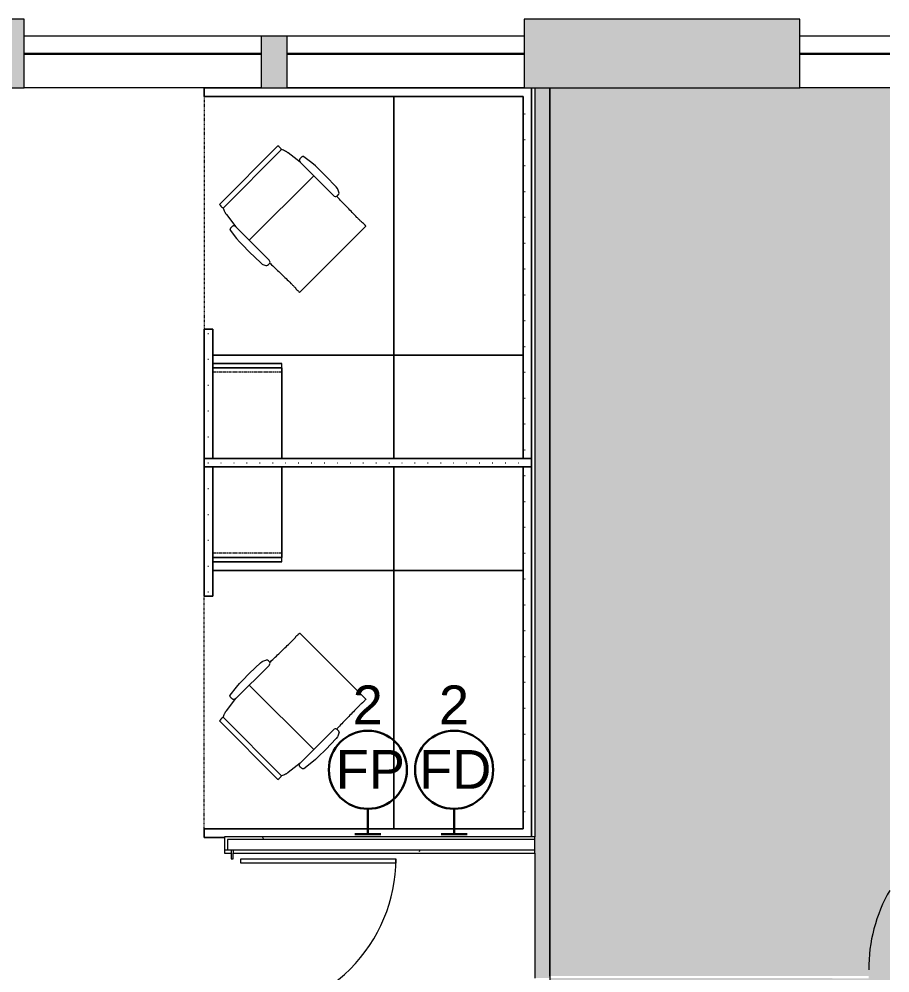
# Model space of a CAD drawing. Header units: inches. Extents: x 920 to 3122, y -545 to 2052.
# Drawn here: x 2919.4 to 3121.6, y 1830 to 2051.5 of the extents above; entities that cross this region are included whole.
import ezdxf

# ---------------------------------------------------------------- set-up
doc = ezdxf.new("R2010")
doc.units = ezdxf.units.IN
doc.header["$MEASUREMENT"] = 0
doc.linetypes.add('DASH 1_32__2_', pattern=[0.0625, 0.03125, -0.03125])
doc.linetypes.add('Dash 1_8_', pattern=[0.25, 0.125, -0.125])
for name, color, linetype, lineweight in [('A-ANNO-NOTE', 131, 'Continuous', 9), ('A-DETL', 90, 'Continuous', 9), ('A-DETL-GENF', 92, 'Continuous', 9), ('A-DOOR', 31, 'Continuous', 13), ('A-WALL', 113, 'Continuous', 13), ('A-WALL-PATT', 111, 'Continuous', 13), ('I-FURN', 30, 'Continuous', 9), ('I-WALL', 2, 'Continuous', 13), ('Victor Bldg - 7th Floor_LINK_dwg', 8, 'Continuous', 9), ('WINDOWS', 7, 'Continuous', 9)]:
    doc.layers.add(name, color=color, linetype=linetype, lineweight=lineweight)
doc.styles.add('Swis721 Lt BT', font='swissl.ttf', dxfattribs={"height": 9})
pattern_1 = [(0, (1837.652, 0), (30.72, 7.68), [1.267, -21.773, 1.267, -21.773, -122.88]), (0, (1837.652, 0), (30.72, 7.68), [-46.08, 1.267, -44.813, 1.267, -21.773, -53.76]), (0, (1837.652, 0), (30.72, 7.68), [-115.2, 1.267, -14.093, 1.267, -37.133]), (120, (1849.172, 3.84), (-22.011075, 22.7643), [1.267, -21.773, 1.267, -21.773, -122.88]), (120, (1849.172, 3.84), (-22.011075, 22.7643), [-46.08, 1.267, -44.813, 1.267, -21.773, -53.76]), (120, (1849.172, 3.84), (-22.011075, 22.7643), [-115.2, 1.267, -14.093, 1.267, -37.133]), (240, (1853.012, 19.2), (-8.708925, -30.4443), [1.267, -21.773, 1.267, -21.773, -122.88]), (240, (1853.012, 19.2), (-8.708925, -30.4443), [-46.08, 1.267, -44.813, 1.267, -21.773, -53.76]), (240, (1853.012, 19.2), (-8.708925, -30.4443), [-115.2, 1.267, -14.093, 1.267, -37.133])]

# ---------------------------------------------------------------- blocks, each defined once
blk = doc.blocks.new('Victor Bldg - 7th Floor_LINK_dwg-6972240-Level 07  POWER _ SIGNAL')
at = {"layer": 'WINDOWS'}
for p, q in [((1138, 2047.5), (1083, 2047.5)), ((1199, 2047.5), (1144, 2047.5)), ((1283.92, 2047.5), (1263, 2047.5)), ((1138, 2043.5), (1083, 2043.5)), ((1138, 2043.25), (1083, 2043.25)), ((1199, 2043.5), (1144, 2043.5)), ((1199, 2043.25), (1144, 2043.25)), ((1283.92, 2043.5), (1263, 2043.5)), ((1283.92, 2043.25), (1263, 2043.25)), ((1138, 2035.5), (1083, 2035.5)), ((1199, 2035.5), (1144, 2035.5)), ((1283.92, 2035.5), (1263, 2035.5))]:
    blk.add_line(p, q, dxfattribs=at)
blk = doc.blocks.new('Door - Glass Single - Full Rail - Long Handle-7509411-Level 07  POWER _ SIGNAL')
at = {"layer": 'A-DOOR', "lineweight": 9}
blk.add_arc((18, 2), 36, 149.7466, 180.5, dxfattribs=at)
blk = doc.blocks.new('Adjustable Workstation 1 - 7 x 6-V16-Level 07  POWER _ SIGNAL')
at = {"layer": 'I-FURN'}
h = blk.add_hatch(dxfattribs=at)
h.set_pattern_fill('FP_19', color=256, style=0, pattern_type=2)
h.set_pattern_definition([(180, (1200.75, 2035.5), (-1.5, -3), [0.127, -2.873])])
h.paths.add_polyline_path([(76, 86), (74, 86), (74, 56), (76, 56), (76, 70.2)], flags=0)
h.paths.add_polyline_path([(74, 88), (2, 88), (1, 87), (0.05, 87.95), (0.02, 87), (0, 88), (0, 0), (76, 0), (76, 2), (2, 2), (2, 86), (39, 87), (74.05, 86.05), (75, 87), (76, 86), (76, 88)], flags=0)
for p, q in [((76, 88), (0, 88)), ((0, 88), (0, 0)), ((0, 86), (0, 88)), ((0, 88), (2, 88)), ((2, 88), (32, 88)), ((32, 88), (58, 88)), ((58, 88), (74, 88)), ((74, 88), (76, 88)), ((76, 56), (76, 88)), ((76, 88), (76, 86)), ((0, 0), (0, 86)), ((32, 86), (2, 86)), ((2, 86), (2, 2)), ((2, 2), (2, 86)), ((2, 86), (32, 86)), ((2, 2), (2, 86)), ((2, 86), (74, 86)), ((32, 86), (2, 86)), ((2, 86), (2, 62)), ((32, 86), (2, 86)), ((2, 86), (2, 62)), ((2, 62), (2, 86)), ((2, 86), (32, 86)), ((32, 2), (32, 86)), ((32, 86), (32, 2)), ((58, 86), (32, 86)), ((74, 86), (32, 86)), ((32, 86), (74, 86)), ((74, 86), (58, 86)), ((58, 86), (58, 64)), ((58, 65), (58, 86)), ((58, 86), (74, 86)), ((74, 86), (58, 86)), ((74, 64), (74, 86)), ((74, 86), (74, 65)), ((74, 86), (74, 56)), ((74, 65), (74, 86)), ((74, 62), (74, 86)), ((74, 86), (74, 62)), ((76, 86), (76, 56)), ((74, 65), (58, 65)), ((74, 65), (58, 65)), ((58, 65), (58, 64)), ((74, 65), (58, 65)), ((58, 65), (74, 65)), ((58, 65), (58, 64)), ((58, 65), (58, 64)), ((74, 65), (58, 65)), ((58, 65), (74, 65)), ((58, 65), (58, 64)), ((58, 65), (58, 64)), ((74, 65), (58, 65)), ((58, 65), (74, 65)), ((58, 65), (58, 64)), ((58, 65), (58, 64)), ((74, 64), (74, 65)), ((74, 64), (74, 65)), ((74, 65), (74, 64)), ((74, 64), (74, 65)), ((74, 65), (74, 64)), ((74, 64), (74, 65)), ((74, 65), (74, 64)), ((74, 64), (74, 65)), ((58, 64), (74, 64)), ((58, 64), (74, 64)), ((58, 64), (74, 64)), ((58, 64), (74, 64)), ((58, 64), (74, 64)), ((58, 64), (74, 64)), ((58, 64), (74, 64)), ((58, 64), (74, 64)), ((74, 64), (58, 64)), ((58, 64), (74, 64)), ((74, 64), (58, 64)), ((58, 64), (74, 64)), ((74, 64), (58, 64)), ((58, 64), (74, 64)), ((74, 62), (74, 64)), ((2, 62), (2, 2)), ((2, 62), (32, 62)), ((32, 62), (2, 62)), ((32, 62), (74, 62)), ((74, 62), (32, 62)), ((74, 56), (74, 62)), ((74, 56), (76, 56)), ((76, 56), (74, 56)), ((1.75, 0), (0, 0)), ((1.75, 0), (56.75, 0)), ((56.75, 0), (1.75, 0)), ((2, 2), (32, 2)), ((32, 2), (2, 2)), ((76, 2), (2, 2)), ((2, 2), (32, 2)), ((32, 2), (76, 2)), ((62.75, 0), (56.75, 0)), ((62.75, 0), (76, 0)), ((76, 0), (62.75, 0)), ((76, 0), (76, 2)), ((76, 2), (76, 0))]:
    blk.add_line(p, q, dxfattribs=at)
at = {"layer": 'I-FURN', "linetype": 'Dash 1_8_'}
for p, q in [((76, 86), (76, 88)), ((76, 56), (76, 86)), ((76, 2), (76, 56)), ((76, 0), (76, 2))]:
    blk.add_line(p, q, dxfattribs=at)
at = {"layer": 'I-FURN', "linetype": 'DASH 1_32__2_'}
blk.add_line((58, 66), (74, 66), dxfattribs=at)
blk = doc.blocks.new('HermanMiller_Collection_Eames_AluminumGroup_LoungeChairSwivel - Arms Swivel Base-7439117-Level 07  POWER _ SIGNAL')
at = {"layer": 'I-FURN'}
for p, q in [((-4.59, 12.38), (-6.94, 12.09)), ((-3.51, 12.46), (-4.59, 12.38)), ((-2.64, 12.49), (-3.51, 12.46)), ((-0.18, 12.49), (-2.64, 12.49)), ((3.32, 12.43), (-0.18, 12.49)), ((3.84, 12.38), (3.32, 12.43)), ((3.99, 12.34), (3.84, 12.38)), ((4.64, 12.01), (3.99, 12.34)), ((4.83, 11.89), (4.64, 12.01)), ((-12.96, 9.61), (-12.96, -9.61)), ((-11.95, 9.59), (-11.95, 9.63)), ((-11.76, 9.6), (-11.95, 9.59)), ((-11.76, 9.6), (-11.76, -9.6)), ((-6.61, 10.58), (-10.12, 10.12)), ((-6.94, 10.64), (-6.61, 10.58)), ((-6.61, 10.58), (4.33, 10.58)), ((-2.19, -10.58), (-2.19, 10.58)), ((13.22, 10.86), (13.22, 10.83)), ((14.64, -10.85), (14.64, 10.85)), ((-11.95, -9.63), (-11.95, -9.59)), ((-11.95, -9.59), (-11.76, -9.6)), ((-10.12, -10.12), (-6.61, -10.58)), ((-6.61, -10.58), (-6.94, -10.64)), ((-6.61, -10.58), (4.33, -10.58)), ((13.22, -10.83), (13.22, -10.86)), ((-6.94, -12.09), (-4.59, -12.38)), ((-4.59, -12.38), (-3.51, -12.46)), ((-3.51, -12.46), (-2.64, -12.49)), ((-2.64, -12.49), (-0.18, -12.49)), ((-0.18, -12.49), (3.32, -12.43)), ((3.32, -12.43), (3.84, -12.38)), ((3.84, -12.38), (3.99, -12.34)), ((3.99, -12.34), (4.64, -12.01)), ((4.64, -12.01), (4.83, -11.89))]:
    blk.add_line(p, q, dxfattribs=at)
at = {"layer": 'I-FURN', "flags": 128}
for points in [[(5.52, 10.95), (5.23, 10.95), (4.94, 10.96)], [(4.94, -10.96), (5.23, -10.95), (5.52, -10.95)]]:
    blk.add_lwpolyline(points, dxfattribs=at)
at = {"layer": 'I-FURN'}
for centre, radius, start, end in [((3.68, 11.28), 1.3, 345.8347, 28.1255), ((-12.38, 5.3), 4.35, 84.2936, 97.7064), ((4.33, 11.27), 0.69, 270, 332.7502), ((-12.38, -5.3), 4.35, 262.2936, 275.7064), ((4.33, -11.27), 0.69, 27.2498, 90), ((3.68, -11.28), 1.3, 331.8745, 14.1653)]:
    blk.add_arc(centre, radius, start, end, dxfattribs=at)
for points, knots in [([(-6.94, 12.09), (-6.95, 12.09), (-6.97, 12.09), (-6.99, 12.08), (-7, 12.08), (-7.02, 12.07), (-7.03, 12.06), (-7.05, 12.05), (-7.05, 12.04), (-7.06, 12.04), (-7.07, 12.03), (-7.08, 12.02), (-7.09, 12.01), (-7.1, 12), (-7.11, 11.98), (-7.12, 11.97), (-7.13, 11.96), (-7.14, 11.94), (-7.15, 11.92), (-7.16, 11.9), (-7.18, 11.85), (-7.21, 11.77), (-7.23, 11.66), (-7.25, 11.52), (-7.26, 11.37), (-7.25, 11.23), (-7.24, 11.11), (-7.22, 11.02), (-7.2, 10.95), (-7.18, 10.9), (-7.17, 10.87), (-7.16, 10.85), (-7.15, 10.83), (-7.14, 10.81), (-7.13, 10.8), (-7.12, 10.78), (-7.11, 10.77), (-7.11, 10.76), (-7.1, 10.74), (-7.09, 10.73), (-7.08, 10.72), (-7.07, 10.71), (-7.06, 10.7), (-7.05, 10.69), (-7.03, 10.68), (-7.02, 10.67), (-7, 10.66), (-6.99, 10.65), (-6.96, 10.65), (-6.95, 10.65), (-6.94, 10.64)], [0, 0, 0, 0, 0.020833, 0.03125, 0.041667, 0.052083, 0.0625, 0.072917, 0.078125, 0.083333, 0.088542, 0.09375, 0.104167, 0.114583, 0.125, 0.135417, 0.145833, 0.15625, 0.166667, 0.1875, 0.208333, 0.25, 0.333333, 0.416667, 0.5, 0.583333, 0.666667, 0.708333, 0.75, 0.78125, 0.796875, 0.8125, 0.828125, 0.835938, 0.84375, 0.859375, 0.867188, 0.875, 0.882812, 0.890625, 0.90625, 0.914062, 0.917969, 0.921875, 0.9375, 0.953125, 0.957031, 0.96875, 0.984375, 1, 1, 1, 1]), ([(13.34, 10.88), (13.32, 10.88), (13.29, 10.88), (13.27, 10.88), (13.25, 10.88), (13.23, 10.87), (13.22, 10.87), (13.22, 10.87), (13.22, 10.86)], [0, 0, 0, 0, 0.25, 0.375, 0.5, 0.625, 0.75, 1, 1, 1, 1]), ([(14.64, 10.85), (14.64, 10.85), (14.63, 10.86), (14.6, 10.87), (14.54, 10.87), (14.47, 10.88), (14.38, 10.89), (14.25, 10.89), (13.97, 10.9), (13.61, 10.9), (13.4, 10.89), (13.34, 10.88)], [0, 0, 0, 0, 0.071429, 0.142857, 0.214286, 0.285714, 0.357143, 0.428571, 0.571429, 0.857143, 1, 1, 1, 1]), ([(-6.94, -10.64), (-6.95, -10.65), (-6.97, -10.65), (-6.99, -10.65), (-7, -10.66), (-7.02, -10.67), (-7.03, -10.68), (-7.05, -10.69), (-7.05, -10.69), (-7.06, -10.7), (-7.07, -10.71), (-7.08, -10.72), (-7.08, -10.73), (-7.1, -10.74), (-7.11, -10.76), (-7.12, -10.77), (-7.13, -10.78), (-7.13, -10.8), (-7.15, -10.82), (-7.16, -10.85), (-7.18, -10.89), (-7.2, -10.95), (-7.22, -11.02), (-7.24, -11.11), (-7.26, -11.28), (-7.26, -11.47), (-7.23, -11.66), (-7.21, -11.77), (-7.18, -11.84), (-7.17, -11.87), (-7.16, -11.89), (-7.15, -11.91), (-7.14, -11.93), (-7.13, -11.94), (-7.12, -11.96), (-7.12, -11.97), (-7.11, -11.98), (-7.1, -12), (-7.09, -12.01), (-7.08, -12.02), (-7.07, -12.03), (-7.06, -12.04), (-7.05, -12.05), (-7.03, -12.06), (-7.02, -12.07), (-7, -12.08), (-6.99, -12.08), (-6.96, -12.09), (-6.95, -12.09), (-6.94, -12.09)], [0, 0, 0, 0, 0.020833, 0.03125, 0.041667, 0.052083, 0.0625, 0.072917, 0.078125, 0.083333, 0.088542, 0.09375, 0.104167, 0.114583, 0.125, 0.135417, 0.145833, 0.15625, 0.166667, 0.1875, 0.208333, 0.25, 0.291667, 0.333333, 0.416667, 0.583333, 0.666667, 0.75, 0.78125, 0.796875, 0.8125, 0.828125, 0.835938, 0.84375, 0.859375, 0.867188, 0.875, 0.882812, 0.890625, 0.90625, 0.914062, 0.917969, 0.921875, 0.9375, 0.953125, 0.957031, 0.96875, 0.984375, 1, 1, 1, 1]), ([(13.22, -10.86), (13.22, -10.87), (13.22, -10.87), (13.23, -10.87), (13.25, -10.88), (13.27, -10.88), (13.29, -10.88), (13.32, -10.88), (13.34, -10.88)], [0, 0, 0, 0, 0.25, 0.375, 0.5, 0.625, 0.75, 1, 1, 1, 1]), ([(13.34, -10.88), (13.4, -10.89), (13.54, -10.9), (13.87, -10.9), (14.27, -10.9), (14.52, -10.88), (14.62, -10.86), (14.64, -10.86), (14.64, -10.85)], [0, 0, 0, 0, 0.142857, 0.285714, 0.571429, 0.785714, 0.892857, 1, 1, 1, 1])]:
    blk.add_open_spline(points, degree=3, knots=knots, dxfattribs=at)
for points in [[(-10.83, 9.99), (-11.02, 9.92), (-11.37, 9.8), (-11.64, 9.67), (-11.76, 9.6)], [(-10.12, 10.12), (-10.2, 10.11), (-10.35, 10.09), (-10.55, 10.06), (-10.71, 10.02), (-10.79, 10), (-10.83, 9.99)], [(11.73, 10.84), (10.68, 10.85), (8.59, 10.89), (6.54, 10.92), (5.52, 10.95)], [(13.22, 10.83), (12.96, 10.83), (12.47, 10.83), (11.97, 10.84), (11.73, 10.84)], [(-11.76, -9.6), (-11.64, -9.67), (-11.37, -9.8), (-11.02, -9.92), (-10.83, -9.99)], [(-10.83, -9.99), (-10.79, -10), (-10.71, -10.02), (-10.55, -10.06), (-10.35, -10.09), (-10.2, -10.11), (-10.12, -10.12)], [(5.52, -10.95), (6.54, -10.92), (8.59, -10.89), (10.68, -10.85), (11.73, -10.84)], [(11.73, -10.84), (11.97, -10.84), (12.47, -10.83), (12.96, -10.83), (13.22, -10.83)]]:
    blk.add_open_spline(points, degree=3, dxfattribs=at)
blk = doc.blocks.new('Door - Glass Single - Patch - Short Handle-7789886-Level 07  POWER _ SIGNAL')
at = {"layer": 'A-DOOR', "lineweight": 20}
for p, q in [((17, -2), (18, -2)), ((17, -38), (17, -2)), ((18, -2), (18, -38)), ((18, -38), (17, -38))]:
    blk.add_line(p, q, dxfattribs=at)
at = {"layer": 'A-DOOR', "lineweight": 9}
blk.add_arc((18, -2), 36, 179.5, 270, dxfattribs=at)
blk = doc.blocks.new('Adjustable Workstation 1 - 7 x 6-V21-Level 07  POWER _ SIGNAL')
at = {"layer": 'I-FURN'}
h = blk.add_hatch(dxfattribs=at)
h.set_pattern_fill('FP_24', color=256, style=0, pattern_type=2)
h.set_pattern_definition([(180, (1200.75, 1861.5), (-1.5, -3), [0.127, -2.873])])
h.paths.add_polyline_path([(76, 0), (71.25, 0), (71.25, -0.125), (0, -0.125), (0.023, -87), (0.045, -86.045), (1, -87), (2, -86), (2, -2), (76, -2), (76, -0.125)], flags=0)
h.paths.add_polyline_path([(74, -56), (74, -86), (76, -86), (76, -56)], flags=0)
h.paths.add_polyline_path([(39, -87), (2, -88), (76, -88), (75, -87), (73.996, -87.946), (58, -87.514)], flags=0)
for p, q in [((76, 0), (71.25, 0)), ((71.25, 0), (76, 0)), ((76, -2), (76, 0)), ((76, 0), (76, -2)), ((0, -0.118), (0, -88)), ((0, -86), (0, -0.118)), ((32, -2), (2, -2)), ((2, -2), (2, -86)), ((2, -86), (2, -2)), ((2, -2), (32, -2)), ((2, -86), (2, -2)), ((2, -2), (76, -2)), ((32, -2), (2, -2)), ((2, -2), (2, -62)), ((32, -86), (32, -2)), ((32, -2), (32, -86)), ((76, -2), (32, -2)), ((76, -56), (74, -56)), ((74, -56), (74, -86)), ((74, -62), (74, -56)), ((74, -56), (76, -56)), ((76, -88), (76, -56)), ((76, -56), (76, -86)), ((2, -62), (2, -86)), ((32, -62), (2, -62)), ((2, -62), (2, -86)), ((2, -86), (2, -62)), ((2, -62), (32, -62)), ((74, -62), (32, -62)), ((32, -62), (74, -62)), ((74, -64), (74, -62)), ((74, -86), (74, -62)), ((74, -62), (74, -86)), ((58, -64), (74, -64)), ((58, -64), (74, -64)), ((58, -64), (74, -64)), ((58, -64), (74, -64)), ((58, -64), (74, -64)), ((58, -64), (74, -64)), ((58, -64), (58, -86)), ((74, -64), (58, -64)), ((74, -64), (58, -64)), ((58, -64), (58, -65)), ((74, -64), (58, -64)), ((58, -64), (74, -64)), ((58, -64), (58, -65)), ((58, -64), (58, -65)), ((74, -64), (58, -64)), ((58, -64), (74, -64)), ((58, -64), (58, -65)), ((58, -64), (58, -65)), ((74, -64), (58, -64)), ((58, -64), (74, -64)), ((58, -64), (58, -65)), ((58, -64), (58, -65)), ((74, -86), (74, -64)), ((74, -65), (74, -64)), ((74, -65), (74, -64)), ((74, -64), (74, -65)), ((74, -65), (74, -64)), ((74, -64), (74, -65)), ((74, -65), (74, -64)), ((74, -64), (74, -65)), ((74, -65), (74, -64)), ((58, -65), (74, -65)), ((58, -86), (58, -65)), ((58, -65), (74, -65)), ((74, -65), (58, -65)), ((58, -65), (74, -65)), ((74, -65), (58, -65)), ((58, -65), (74, -65)), ((74, -65), (58, -65)), ((58, -65), (74, -65)), ((74, -65), (74, -86)), ((74, -86), (74, -65)), ((0, -88), (0, -86)), ((2, -86), (32, -86)), ((32, -86), (2, -86)), ((74, -86), (2, -86)), ((2, -86), (32, -86)), ((2, -86), (32, -86)), ((32, -86), (2, -86)), ((32, -86), (58, -86)), ((32, -86), (74, -86)), ((74, -86), (32, -86)), ((58, -86), (74, -86)), ((74, -86), (58, -86)), ((58, -86), (74, -86)), ((76, -86), (76, -88)), ((0, -88), (76, -88)), ((2, -88), (0, -88)), ((32, -88), (2, -88)), ((58, -88), (32, -88)), ((74, -88), (58, -88)), ((76, -88), (74, -88))]:
    blk.add_line(p, q, dxfattribs=at)
at = {"layer": 'I-FURN', "linetype": 'Dash 1_8_'}
for p, q in [((76, 0), (76, -2)), ((76, -2), (76, -56)), ((76, -56), (76, -86)), ((76, -86), (76, -88))]:
    blk.add_line(p, q, dxfattribs=at)
at = {"layer": 'I-FURN', "linetype": 'DASH 1_32__2_'}
blk.add_line((58, -66), (74, -66), dxfattribs=at)
blk = doc.blocks.new('HermanMiller_Collection_Eames_AluminumGroup_LoungeChairSwivel - Arms Swivel Base-7459861-Level 07  POWER _ SIGNAL')
at = {"layer": 'I-FURN'}
for p, q in [((-6.94, 12.09), (-4.59, 12.38)), ((-4.59, 12.38), (-3.51, 12.46)), ((-3.51, 12.46), (-2.64, 12.49)), ((-2.64, 12.49), (-0.18, 12.49)), ((-0.18, 12.49), (3.32, 12.43)), ((3.32, 12.43), (3.84, 12.38)), ((3.84, 12.38), (3.99, 12.34)), ((3.99, 12.34), (4.64, 12.01)), ((4.64, 12.01), (4.83, 11.89)), ((-12.96, -9.61), (-12.96, 9.61)), ((-11.95, 9.63), (-11.95, 9.59)), ((-11.95, 9.59), (-11.76, 9.6)), ((-11.76, -9.6), (-11.76, 9.6)), ((-10.12, 10.12), (-6.61, 10.58)), ((-6.61, 10.58), (-6.94, 10.64)), ((-6.61, 10.58), (4.33, 10.58)), ((-2.19, 10.58), (-2.19, -10.58)), ((13.22, 10.83), (13.22, 10.86)), ((14.64, 10.85), (14.64, -10.85)), ((-11.95, -9.59), (-11.95, -9.63)), ((-11.76, -9.6), (-11.95, -9.59)), ((-6.61, -10.58), (-10.12, -10.12)), ((-6.94, -10.64), (-6.61, -10.58)), ((-6.61, -10.58), (4.33, -10.58)), ((13.22, -10.86), (13.22, -10.83)), ((-4.59, -12.38), (-6.94, -12.09)), ((-3.51, -12.46), (-4.59, -12.38)), ((-2.64, -12.49), (-3.51, -12.46)), ((-0.18, -12.49), (-2.64, -12.49)), ((3.32, -12.43), (-0.18, -12.49)), ((3.84, -12.38), (3.32, -12.43)), ((3.99, -12.34), (3.84, -12.38)), ((4.64, -12.01), (3.99, -12.34)), ((4.83, -11.89), (4.64, -12.01))]:
    blk.add_line(p, q, dxfattribs=at)
at = {"layer": 'I-FURN', "flags": 128}
for points in [[(4.94, 10.96), (5.23, 10.95), (5.52, 10.95)], [(5.52, -10.95), (5.23, -10.95), (4.94, -10.96)]]:
    blk.add_lwpolyline(points, dxfattribs=at)
at = {"layer": 'I-FURN'}
for centre, radius, start, end in [((3.68, 11.28), 1.3, 345.8347, 28.1255), ((-12.38, 5.3), 4.35, 84.2936, 97.7064), ((4.33, 11.27), 0.69, 270, 332.7502), ((-12.38, -5.3), 4.35, 262.2936, 275.7064), ((4.33, -11.27), 0.69, 27.2498, 90), ((3.68, -11.28), 1.3, 331.8745, 14.1653)]:
    blk.add_arc(centre, radius, start, end, dxfattribs=at)
for points, knots in [([(-6.94, 10.64), (-6.95, 10.65), (-6.96, 10.65), (-6.99, 10.65), (-7, 10.66), (-7.02, 10.67), (-7.03, 10.68), (-7.05, 10.69), (-7.06, 10.7), (-7.07, 10.71), (-7.08, 10.72), (-7.09, 10.73), (-7.1, 10.74), (-7.11, 10.76), (-7.11, 10.77), (-7.12, 10.78), (-7.13, 10.8), (-7.14, 10.81), (-7.15, 10.83), (-7.16, 10.85), (-7.17, 10.87), (-7.18, 10.9), (-7.2, 10.95), (-7.22, 11.02), (-7.24, 11.11), (-7.25, 11.23), (-7.26, 11.37), (-7.25, 11.52), (-7.23, 11.66), (-7.21, 11.77), (-7.18, 11.85), (-7.16, 11.9), (-7.15, 11.92), (-7.14, 11.94), (-7.13, 11.96), (-7.12, 11.97), (-7.11, 11.98), (-7.1, 12), (-7.09, 12.01), (-7.08, 12.02), (-7.07, 12.03), (-7.06, 12.04), (-7.05, 12.04), (-7.05, 12.05), (-7.03, 12.06), (-7.02, 12.07), (-7, 12.08), (-6.99, 12.08), (-6.97, 12.09), (-6.95, 12.09), (-6.94, 12.09)], [-1, -1, -1, -1, -0.984375, -0.96875, -0.957031, -0.953125, -0.9375, -0.921875, -0.917969, -0.914062, -0.90625, -0.890625, -0.882812, -0.875, -0.867188, -0.859375, -0.84375, -0.835938, -0.828125, -0.8125, -0.796875, -0.78125, -0.75, -0.708333, -0.666667, -0.583333, -0.5, -0.416667, -0.333333, -0.25, -0.208333, -0.1875, -0.166667, -0.15625, -0.145833, -0.135417, -0.125, -0.114583, -0.104167, -0.09375, -0.088542, -0.083333, -0.078125, -0.072917, -0.0625, -0.052083, -0.041667, -0.03125, -0.020833, 0, 0, 0, 0]), ([(13.22, 10.86), (13.22, 10.87), (13.22, 10.87), (13.23, 10.87), (13.25, 10.88), (13.27, 10.88), (13.29, 10.88), (13.32, 10.88), (13.34, 10.88)], [-1, -1, -1, -1, -0.75, -0.625, -0.5, -0.375, -0.25, 0, 0, 0, 0]), ([(13.34, 10.88), (13.4, 10.89), (13.61, 10.9), (13.97, 10.9), (14.25, 10.89), (14.38, 10.89), (14.47, 10.88), (14.54, 10.87), (14.6, 10.87), (14.63, 10.86), (14.64, 10.85), (14.64, 10.85)], [-1, -1, -1, -1, -0.857143, -0.571429, -0.428571, -0.357143, -0.285714, -0.214286, -0.142857, -0.071429, 0, 0, 0, 0]), ([(-6.94, -12.09), (-6.95, -12.09), (-6.96, -12.09), (-6.99, -12.08), (-7, -12.08), (-7.02, -12.07), (-7.03, -12.06), (-7.05, -12.05), (-7.06, -12.04), (-7.07, -12.03), (-7.08, -12.02), (-7.09, -12.01), (-7.1, -12), (-7.11, -11.98), (-7.12, -11.97), (-7.12, -11.96), (-7.13, -11.94), (-7.14, -11.93), (-7.15, -11.91), (-7.16, -11.89), (-7.17, -11.87), (-7.18, -11.84), (-7.21, -11.77), (-7.23, -11.66), (-7.26, -11.47), (-7.26, -11.28), (-7.24, -11.11), (-7.22, -11.02), (-7.2, -10.95), (-7.18, -10.89), (-7.16, -10.85), (-7.15, -10.82), (-7.13, -10.8), (-7.13, -10.78), (-7.12, -10.77), (-7.11, -10.76), (-7.1, -10.74), (-7.08, -10.73), (-7.08, -10.72), (-7.07, -10.71), (-7.06, -10.7), (-7.05, -10.69), (-7.05, -10.69), (-7.03, -10.68), (-7.02, -10.67), (-7, -10.66), (-6.99, -10.65), (-6.97, -10.65), (-6.95, -10.65), (-6.94, -10.64)], [-1, -1, -1, -1, -0.984375, -0.96875, -0.957031, -0.953125, -0.9375, -0.921875, -0.917969, -0.914062, -0.90625, -0.890625, -0.882812, -0.875, -0.867188, -0.859375, -0.84375, -0.835938, -0.828125, -0.8125, -0.796875, -0.78125, -0.75, -0.666667, -0.583333, -0.416667, -0.333333, -0.291667, -0.25, -0.208333, -0.1875, -0.166667, -0.15625, -0.145833, -0.135417, -0.125, -0.114583, -0.104167, -0.09375, -0.088542, -0.083333, -0.078125, -0.072917, -0.0625, -0.052083, -0.041667, -0.03125, -0.020833, 0, 0, 0, 0]), ([(13.34, -10.88), (13.32, -10.88), (13.29, -10.88), (13.27, -10.88), (13.25, -10.88), (13.23, -10.87), (13.22, -10.87), (13.22, -10.87), (13.22, -10.86)], [-1, -1, -1, -1, -0.75, -0.625, -0.5, -0.375, -0.25, 0, 0, 0, 0]), ([(14.64, -10.85), (14.64, -10.86), (14.62, -10.86), (14.52, -10.88), (14.27, -10.9), (13.87, -10.9), (13.54, -10.9), (13.4, -10.89), (13.34, -10.88)], [-1, -1, -1, -1, -0.892857, -0.785714, -0.571429, -0.285714, -0.142857, 0, 0, 0, 0])]:
    blk.add_open_spline(points, degree=3, knots=knots, dxfattribs=at)
for points in [[(-11.76, 9.6), (-11.64, 9.67), (-11.37, 9.8), (-11.02, 9.92), (-10.83, 9.99)], [(-10.83, 9.99), (-10.79, 10), (-10.71, 10.02), (-10.55, 10.06), (-10.35, 10.09), (-10.2, 10.11), (-10.12, 10.12)], [(5.52, 10.95), (6.54, 10.92), (8.59, 10.89), (10.68, 10.85), (11.73, 10.84)], [(11.73, 10.84), (11.97, 10.84), (12.47, 10.83), (12.96, 10.83), (13.22, 10.83)], [(-10.83, -9.99), (-11.02, -9.92), (-11.37, -9.8), (-11.64, -9.67), (-11.76, -9.6)], [(-10.12, -10.12), (-10.2, -10.11), (-10.35, -10.09), (-10.55, -10.06), (-10.71, -10.02), (-10.79, -10), (-10.83, -9.99)], [(11.73, -10.84), (10.68, -10.85), (8.59, -10.89), (6.54, -10.92), (5.52, -10.95)], [(13.22, -10.83), (12.96, -10.83), (12.47, -10.83), (11.97, -10.84), (11.73, -10.84)]]:
    blk.add_open_spline(points, degree=3, dxfattribs=at)

msp = doc.modelspace()

# ---------------------------------------------------------------- hatches: boundary and pattern name
at = {"layer": 'A-DETL-GENF'}
h = msp.add_hatch(color=7, dxfattribs=at)
h.paths.add_polyline_path([(2498.7446, 2035.5), (2560.6519, 2035.5), (2560.6519, 2051.5), (2496.6519, 2051.5), (2496.6519, 2035.5)], flags=0)
h.paths.add_polyline_path([(2441.6519, 2035.5), (2441.6519, 2047.5), (2435.6519, 2047.5), (2435.6519, 2035.5)], flags=0)
h.paths.add_polyline_path([(2876.6519, 2035.5), (2920.6519, 2035.5), (2920.6519, 2051.5), (2856.6519, 2051.5), (2856.6519, 2035.5), (2860.3078, 2035.5)], flags=0)
h.paths.add_polyline_path([(2621.6519, 2035.5), (2621.6519, 2047.5), (2615.6519, 2047.5), (2615.6519, 2035.5)], flags=0)
h.paths.add_polyline_path([(3038.4019, 2035.5), (3100.6519, 2035.5), (3100.6519, 2051.5), (3036.6519, 2051.5), (3036.6519, 2035.5)], flags=0)
h.paths.add_polyline_path([(2981.6519, 2035.5), (2981.6519, 2047.5), (2975.6519, 2047.5), (2975.6519, 2035.5)], flags=0)
h.paths.add_polyline_path([(2680.2769, 2035.5), (2740.6519, 2035.5), (2740.6519, 2051.5), (2676.6519, 2051.5), (2676.6519, 2035.5), (2679.6519, 2035.5)], flags=0)
h.paths.add_polyline_path([(2799.5056, 2035.5), (2801.4019, 2035.5), (2801.4019, 2047.5), (2795.6519, 2047.5), (2795.6519, 2035.5), (2798.8806, 2035.5)], flags=0)
h = msp.add_hatch(color=9, dxfattribs=at)
h.paths.add_polyline_path([(2492.9882, 1170.4333), (2599.763, 1170.4333), (2599.763, 1234.8988), (2494.7446, 1234.8988), (2494.7446, 1243.2738), (2493.9946, 1243.2738), (2493.9946, 1244.7738), (2496.1196, 1244.7738), (2496.1196, 1245.2738), (2497.6196, 1245.2738), (2497.6196, 1244.7738), (2499.4946, 1244.7738), (2499.4946, 1243.2738), (2498.7446, 1243.2738), (2498.7446, 1238.8988), (2604.763, 1238.8988), (2604.763, 1170.4333), (2666.6519, 1170.4333), (2666.6519, 1238), (3121.5688, 1238), (3121.5688, 1301.2804), (2498.7446, 1301.2804), (2498.7446, 1282.5238), (2499.4946, 1282.5238), (2499.4946, 1281.0238), (2497.6196, 1281.0238), (2497.6196, 1280.5238), (2496.1196, 1280.5238), (2496.1196, 1281.0238), (2493.9946, 1281.0238), (2493.9946, 1282.5238), (2494.7446, 1282.5238), (2494.7233, 2035.5), (2424.8728, 2035.5), (2424.8728, 1170.4333), (2475.5302, 1170.4333)], flags=0)
h.paths.add_polyline_path([(3107.2769, 1170.4333), (3121.5688, 1170.4333), (3121.5688, 1199), (3107.2769, 1199), (3107.2769, 1191.4687), (3102.2769, 1191.4687), (3102.2769, 1199), (3085.6519, 1199), (3085.6519, 1191.4687), (3080.6519, 1191.4687), (3080.6519, 1216), (2940.6519, 1216), (2940.6519, 1191.75), (2935.6519, 1191.75), (2935.6519, 1215.5), (2879.6519, 1215.5), (2879.6519, 1170.4333), (3102.2769, 1170.4333)], flags=0)
h.paths.add_polyline_path([(2675.6519, 1170.4333), (2699.5894, 1170.4333), (2699.5894, 1234.5), (2675.6519, 1234.5), (2675.6519, 1223.3226)], flags=0)
h.paths.add_polyline_path([(2705.0894, 1170.4333), (2873.6519, 1170.4333), (2873.6519, 1234.5), (2705.0894, 1234.5), (2705.0894, 1224.9844)], flags=0)
h.paths.add_polyline_path([(3085.6519, 1202.5), (3121.5688, 1202.5), (3121.5688, 1234.5), (3085.6519, 1234.5), (3085.6519, 1232), (3085.5894, 1232), (3085.5894, 1216), (3085.6519, 1216)], flags=0)
h.paths.add_polyline_path([(2970.6519, 1219.5), (3082.0894, 1219.5), (3082.0894, 1232), (2935.6519, 1232), (2935.6519, 1234.5), (2879.6519, 1234.5), (2879.6519, 1223.5), (2935.7144, 1223.5), (2935.7144, 1231.75), (2939.2144, 1231.75), (2939.2144, 1219.5), (2968.0553, 1219.5)], flags=0)
h.paths.add_polyline_path([(2970.6519, 1305.7804), (3121.5688, 1305.7804), (3121.5688, 1348.5304), (3076.5269, 1348.5304), (3076.5269, 1347.7804), (3075.0269, 1347.7804), (3075.0269, 1349.9054), (3074.5269, 1349.9054), (3074.5269, 1351.4054), (3075.0269, 1351.4054), (3075.0269, 1353.2804), (3076.5269, 1353.2804), (3076.5269, 1352.5304), (3121.5688, 1352.5304), (3121.5688, 1761.5841), (2970.6519, 1761.5841), (2970.6519, 1352.5304), (3037.2769, 1352.5304), (3037.2769, 1353.2804), (3038.7769, 1353.2804), (3038.7769, 1351.4054), (3039.2769, 1351.4054), (3039.2769, 1349.9054), (3038.7769, 1349.9054), (3038.7769, 1347.7804), (3037.2769, 1347.7804), (3037.2769, 1348.5304), (2970.6519, 1348.5304), (2970.6519, 1312.3745)], flags=0)
h.paths.add_polyline_path([(3060.0499, 1765.0841), (3121.5688, 1765.0841), (3121.5688, 2035.5), (3042.6519, 2035.5), (3042.6519, 1829.3138), (3116.6519, 1829.3138), (3116.6519, 1828.8138), (3042.6519, 1828.8179), (3042.6519, 1765.0841), (3043.1994, 1765.0841)], flags=0)
at = {"layer": 'A-WALL-PATT', "lineweight": 9}
msp.add_hatch(color=7, dxfattribs=at).paths.add_polyline_path([(3042.1519, 1828.8341), (3042.6519, 1828.8341), (3042.6519, 2035.5), (3039.1519, 2035.5), (3039.1519, 1828.8341), (3039.6519, 1828.8341)], flags=0)
h = msp.add_hatch(dxfattribs=at)
h.set_pattern_fill('FP_2', color=256, style=0, pattern_type=2)
h.set_pattern_definition(pattern_1)
h.paths.add_polyline_path([(2995.6751, 1861), (3039.1519, 1861), (3039.1519, 1861.625), (2967.1519, 1861.625), (2967.1519, 1861), (2993.5355, 1861)], flags=0)
h = msp.add_hatch(dxfattribs=at)
h.set_pattern_fill('FP_2', color=256, style=0, pattern_type=2)
h.set_pattern_definition(pattern_1)
h.paths.add_polyline_path([(2967.7769, 1857.875), (2968.6519, 1857.875), (2968.6519, 1858.5), (2967.7769, 1858.5), (2967.7769, 1861), (2967.1519, 1861), (2967.1519, 1857.875)], flags=0)
h.paths.add_polyline_path([(2995.6751, 1857.875), (3039.1519, 1857.875), (3039.1519, 1858.5), (2969.1519, 1858.5), (2969.1666, 1857.875), (2993.5355, 1857.875)], flags=0)

# ---------------------------------------------------------------- linework, layer by layer
at = {"layer": 'A-ANNO-NOTE', "lineweight": 30}
for p, q in [((3000.4034, 1862.2782), (3000.4034, 1868.1382)), ((3020.4034, 1862.2782), (3020.4034, 1868.1382)), ((3003.4034, 1862.2782), (2997.4034, 1862.2782)), ((3023.4034, 1862.2782), (3017.4034, 1862.2782))]:
    msp.add_line(p, q, dxfattribs=at)
for centre in [(3000.4034, 1877.2082), (3020.4034, 1877.2082)]:
    msp.add_circle(centre, 9.07, dxfattribs=at)
at = {"layer": 'A-DETL'}
for p, q in [((2920.6519, 2051.5), (2856.6519, 2051.5)), ((2920.6519, 2035.5), (2920.6519, 2051.5)), ((3100.6519, 2051.5), (3036.6519, 2051.5)), ((3036.6519, 2051.5), (3036.6519, 2035.5)), ((3100.6519, 2035.5), (3100.6519, 2051.5)), ((2981.6519, 2047.5), (2975.6519, 2047.5)), ((2975.6519, 2047.5), (2975.6519, 2035.5)), ((2981.6519, 2035.5), (2981.6519, 2047.5)), ((2856.6519, 2035.5), (2920.6519, 2035.5)), ((2975.6519, 2035.5), (2981.6519, 2035.5)), ((3036.6519, 2035.5), (3100.6519, 2035.5)), ((3042.6519, 2035.5), (3042.6519, 1761.5841)), ((3121.5688, 2035.5), (3100.6519, 2035.5))]:
    msp.add_line(p, q, dxfattribs=at)
at = {"layer": 'A-WALL'}
for p, q in [((2967.7769, 1861), (2967.7769, 1858.5)), ((3039.1519, 1861), (2967.7769, 1861)), ((3039.1519, 1857.875), (3039.1519, 1861.625)), ((3039.1519, 1858.5), (2967.7769, 1858.5)), ((2968.6519, 1858.5), (2968.6519, 1857.875)), ((2969.1519, 1858.5), (2969.1519, 1857.875))]:
    msp.add_line(p, q, dxfattribs=at)
at = {"layer": 'I-WALL', "color": 8, "lineweight": 20}
for p, q in [((3039.1519, 2035.5), (3039.1519, 1861.625)), ((3042.6519, 1829.3138), (3042.6519, 2035.5)), ((3039.1519, 1857.875), (3039.1519, 1828.8341))]:
    msp.add_line(p, q, dxfattribs=at)
at = {"layer": 'I-WALL'}
for p, q in [((3039.1519, 1861.625), (2967.1519, 1861.625)), ((2967.1519, 1861.625), (2967.1519, 1857.875)), ((2967.1519, 1857.875), (2968.6519, 1857.875)), ((2968.6519, 1857.875), (2968.6519, 1856.5)), ((2968.6519, 1856.5), (2969.1519, 1856.5)), ((2969.1519, 1856.5), (2969.1519, 1857.875)), ((2969.1519, 1857.875), (3039.1519, 1857.875))]:
    msp.add_line(p, q, dxfattribs=at)

# ---------------------------------------------------------------- block references
at = {"layer": 'A-DOOR', "rotation": 89.9999999999999}
msp.add_blockref('Door - Glass Single - Patch - Short Handle-7789886-Level 07  POWER _ SIGNAL', (2968.9019, 1838.5), dxfattribs=at)
at = {"layer": 'A-DOOR'}
msp.add_blockref('Door - Glass Single - Full Rail - Long Handle-7509411-Level 07  POWER _ SIGNAL', (3134.6519, 1829.0638), dxfattribs=at)
at = {"layer": 'I-FURN'}
for name, p, rotation in [('Adjustable Workstation 1 - 7 x 6-V16-Level 07  POWER _ SIGNAL', (3038.4019, 2035.5), 180), ('HermanMiller_Collection_Eames_AluminumGroup_LoungeChairSwivel - Arms Swivel Base-7439117-Level 07  POWER _ SIGNAL', (2981.8958, 2006.096), 315.0000000000001), ('Adjustable Workstation 1 - 7 x 6-V21-Level 07  POWER _ SIGNAL', (3038.4019, 1861.5), 180), ('HermanMiller_Collection_Eames_AluminumGroup_LoungeChairSwivel - Arms Swivel Base-7459861-Level 07  POWER _ SIGNAL', (2981.8958, 1890.904), 44.9999999999999)]:
    msp.add_blockref(name, p, dxfattribs=dict(at, rotation=rotation))
at = {"layer": 'Victor Bldg - 7th Floor_LINK_dwg', "color": 7}
msp.add_blockref('Victor Bldg - 7th Floor_LINK_dwg-6972240-Level 07  POWER _ SIGNAL', (1837.6519, 0), dxfattribs=at)

# ---------------------------------------------------------------- texts
at = {"layer": 'A-ANNO-NOTE', "char_height": 9, "attachment_point": 1, "style": 'Swis721 Lt BT'}
for s, insert, width in [('2', (2996.8795, 1896.7721), 8.181), ('2', (3016.8795, 1896.7721), 8.181), ('FP', (2992.9284, 1881.7877), 18.18), ('FD', (3012.3048, 1881.7877), 19.695)]:
    msp.add_mtext(s, dxfattribs=dict(at, insert=insert, width=width))

doc.saveas('drawing.dxf')
